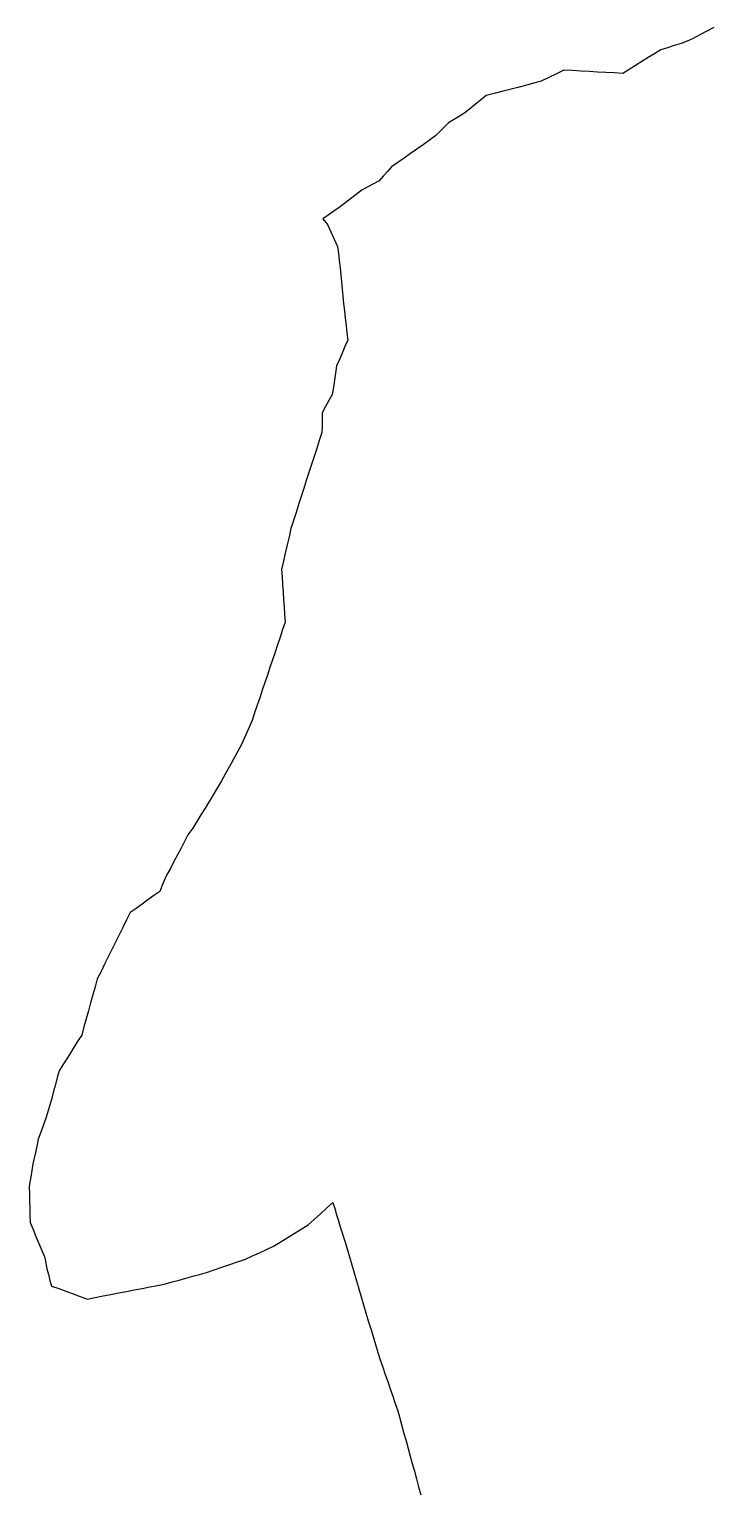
# Model space of a CAD drawing. Header units: inches. Extents: x 130170 to 284068, y 377793 to 804530.
# Drawn here: x 198505 to 199316, y 665956 to 667687 of the extents above; entities that cross this region are included whole.
import ezdxf

# ---------------------------------------------------------------- set-up
doc = ezdxf.new("R2010")
doc.units = ezdxf.units.IN
doc.header["$MEASUREMENT"] = 0
doc.layers.add('muni_il', color=7, linetype='Continuous')

msp = doc.modelspace()

# ---------------------------------------------------------------- linework, layer by layer
at = {"layer": 'muni_il'}
msp.add_lwpolyline([(199316.4, 667688.5), (199308.2, 667684.2), (199300, 667679.8), (199291.8, 667675.5), (199284.7, 667672.5), (199277.6, 667669.5), (199269.6, 667667.1), (199261.6, 667664.6), (199253.6, 667662.1), (199246.1, 667657.5), (199238.5, 667652.8), (199231, 667648.1), (199223.5, 667643.4), (199215.9, 667638.7), (199208.4, 667634), (199198.5, 667634.6), (199188.5, 667635.2), (199178.6, 667635.7), (199168.7, 667636.3), (199158.7, 667636.8), (199148.8, 667637.4), (199138.8, 667638), (199129.9, 667633.6), (199120.9, 667629.2), (199111.9, 667624.8), (199102.6, 667622.4), (199093.3, 667619.9), (199084, 667617.5), (199074.6, 667615.1), (199065.3, 667612.7), (199056, 667610.2), (199046.7, 667607.8), (199040, 667602.5), (199033.3, 667597.1), (199026.6, 667591.7), (199019.9, 667586.4), (199013.8, 667582.7), (199007.8, 667579), (199001.7, 667575.3), (198996.8, 667570.3), (198991.9, 667565.4), (198987, 667560.4), (198979.4, 667554.9), (198971.7, 667549.4), (198964.2, 667544.1), (198956.7, 667538.9), (198949.3, 667533.7), (198941.8, 667528.5), (198934.3, 667523.3), (198929.4, 667517.7), (198924.6, 667512.1), (198919.7, 667506.5), (198912.9, 667503), (198906.2, 667499.5), (198899.4, 667496), (198892.5, 667490.6), (198885.6, 667485.2), (198878.7, 667479.8), (198872.3, 667475.2), (198865.8, 667470.7), (198859.4, 667466.1), (198853, 667461.6), (198858.5, 667454.7), (198862.5, 667446.1), (198866.4, 667437.4), (198870.4, 667428.8), (198871.4, 667420.4), (198872.4, 667412), (198873.4, 667403.6), (198874.4, 667395.2), (198875, 667386.7), (198875.7, 667378.3), (198876.4, 667369.8), (198877.4, 667361.1), (198878.4, 667352.5), (198879.4, 667343.8), (198880.4, 667335.1), (198881.4, 667326.5), (198882.4, 667317.8), (198879.1, 667310.1), (198875.8, 667302.4), (198872.5, 667294.8), (198869.2, 667287.1), (198867.9, 667278.6), (198866.7, 667270.2), (198865.4, 667261.7), (198864.1, 667253.3), (198860.1, 667246), (198856.1, 667238.8), (198852.1, 667231.5), (198852, 667223.7), (198851.9, 667215.8), (198851.7, 667208), (198848.7, 667198.5), (198845.6, 667189), (198842.5, 667179.5), (198839.5, 667170), (198836.4, 667160.5), (198833.3, 667151.1), (198830.3, 667141.6), (198827.2, 667132.1), (198824.1, 667122.6), (198821.1, 667113.1), (198818, 667103.6), (198814.9, 667094.1), (198812.8, 667084.5), (198810.6, 667074.8), (198808.4, 667065.1), (198806.2, 667055.4), (198804, 667045.7), (198804.6, 667036.8), (198805.2, 667027.9), (198805.8, 667019), (198806.4, 667010.1), (198807, 667001.1), (198807.6, 666992.2), (198808.2, 666983.3), (198805.2, 666974.3), (198802.2, 666965.4), (198799.2, 666956.4), (198796.2, 666947.4), (198793.1, 666938.4), (198790.1, 666929.4), (198787.1, 666920.4), (198784.1, 666911.5), (198781.1, 666902.5), (198778.1, 666893.5), (198775, 666884.5), (198772, 666875.5), (198769, 666866.5), (198765.9, 666859.4), (198762.8, 666852.3), (198759.7, 666845.1), (198756.6, 666838), (198751.8, 666829.4), (198746.9, 666820.7), (198742.1, 666812), (198737.3, 666803.4), (198732.6, 666794.7), (198727.8, 666786.1), (198723, 666778.3), (198718.1, 666770.4), (198713.3, 666762.6), (198708.4, 666754.6), (198703.5, 666746.6), (198698.6, 666738.6), (198693, 666731), (198688.9, 666723.1), (198684.8, 666715.1), (198680.6, 666707.1), (198676.4, 666699.1), (198672.3, 666691), (198667.5, 666682.8), (198664.8, 666676.5), (198662.1, 666670.1), (198659.5, 666663.8), (198652.5, 666658.8), (198645.5, 666653.7), (198638.5, 666648.7), (198631.6, 666643.6), (198624.6, 666638.6), (198620.3, 666629.9), (198615.9, 666621.1), (198611.6, 666612.4), (198607.2, 666603.7), (198602.9, 666594.9), (198598.5, 666586.2), (198594.2, 666577.5), (198589.9, 666568.7), (198585.5, 666560), (198582.9, 666550.5), (198580.2, 666541), (198577.6, 666531.4), (198574.9, 666521.9), (198572.3, 666512.4), (198569.6, 666502.9), (198567, 666493.3), (198562.5, 666486.3), (198558.1, 666479.2), (198553.6, 666472.1), (198549.2, 666465.1), (198544.7, 666458), (198540.3, 666450.9), (198538.1, 666442.8), (198535.9, 666434.7), (198533.7, 666426.6), (198531.6, 666418.5), (198529.6, 666411.9), (198527.6, 666405.2), (198524.7, 666396), (198521.8, 666386.8), (198518.7, 666378.2), (198515.5, 666369.7), (198513.9, 666361.7), (198512.3, 666353.8), (198510.8, 666347.1), (198509.2, 666340.5), (198508, 666332.5), (198506.8, 666324.6), (198505.7, 666318.8), (198504.7, 666313.1), (198505, 666304.7), (198505.2, 666296.3), (198505.4, 666287.9), (198505.7, 666279.5), (198505.9, 666271.1), (198509.3, 666262.8), (198512.8, 666254.5), (198516.2, 666246.2), (198519.6, 666237.9), (198523.1, 666229.6), (198524.3, 666222.8), (198525.6, 666215.9), (198527.5, 666209.1), (198529.4, 666202.3), (198531.2, 666195.5), (198539.8, 666192.5), (198548.3, 666189.4), (198556.8, 666186.4), (198565.3, 666183.3), (198573.8, 666180.2), (198583.1, 666182), (198592.3, 666183.8), (198601.5, 666185.6), (198610.8, 666187.4), (198620, 666189.2), (198629.3, 666191), (198638.5, 666192.8), (198647.7, 666194.6), (198657, 666196.4), (198666.2, 666198.2), (198674.3, 666200.4), (198682.4, 666202.6), (198690.5, 666204.9), (198698.6, 666207.1), (198706.7, 666209.4), (198714.8, 666211.6), (198724.1, 666214.8), (198733.3, 666218), (198742.6, 666221.2), (198751.8, 666224.4), (198761.1, 666227.5), (198769.4, 666231.3), (198777.6, 666235.1), (198785.9, 666238.9), (198794.2, 666242.7), (198802.4, 666247.8), (198810.7, 666252.8), (198819, 666257.9), (198827.2, 666263), (198835.5, 666268.1), (198842.8, 666274.7), (198850.1, 666281.3), (198857.4, 666288), (198864.8, 666294.6), (198867, 666287.4), (198869.2, 666280.2), (198871.4, 666273), (198873.6, 666265.8), (198876.2, 666257.4), (198878.8, 666249), (198881.6, 666239.6), (198884.4, 666230.1), (198887.2, 666220.6), (198890, 666211.2), (198892.8, 666201.7), (198895.6, 666192.3), (198898.4, 666182.8), (198901.2, 666173.4), (198904, 666163.9), (198906.8, 666154.5), (198909.6, 666145), (198912.4, 666135.6), (198915.2, 666126.1), (198918, 666116.6), (198921, 666108), (198923.9, 666099.4), (198926.9, 666090.8), (198929.9, 666082.2), (198932.8, 666073.5), (198935.8, 666064.9), (198938.7, 666056.3), (198941.7, 666047.7), (198944.2, 666038.7), (198946.6, 666029.7), (198949.1, 666020.8), (198951.6, 666011.8), (198954, 666002.8), (198956.5, 665993.9), (198958.9, 665984.9), (198961.4, 665975.9), (198963.9, 665966.9), (198966.5, 665957.4), (198969.1, 665947.8)], dxfattribs=at)

doc.saveas('drawing.dxf')
